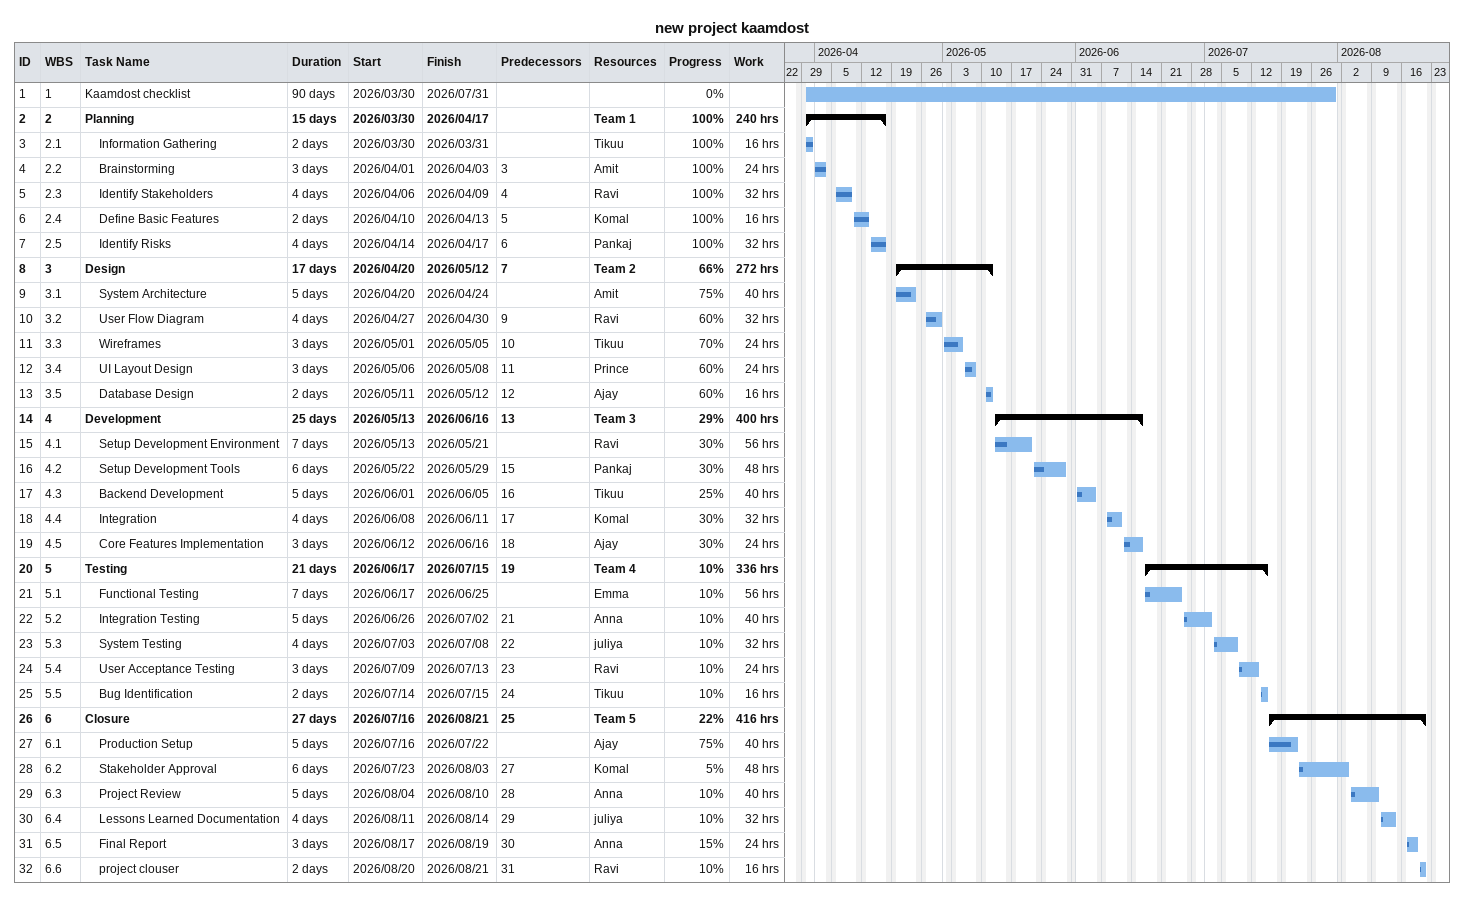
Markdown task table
new project kaamdost

| ID | WBS | Task | Duration | Start | Finish | Predecessors | Resources | % complete | Work (h) |
|---|---|---|---|---|---|---|---|---|---|
| 1 | 1 | Kaamdost checklist | 90d | 2026-03-30 | 2026-07-31 |  |  | 0 |  |
| 2 | 2 | **Planning** | 15d | 2026-03-30 | 2026-04-17 |  | Team 1 | 100 | 240 |
| 3 | 2.1 | Information Gathering | 2d | 2026-03-30 | 2026-03-31 |  | Tikuu | 100 | 16 |
| 4 | 2.2 | Brainstorming | 3d | 2026-04-01 | 2026-04-03 | 3 | Amit | 100 | 24 |
| 5 | 2.3 | Identify Stakeholders | 4d | 2026-04-06 | 2026-04-09 | 4 | Ravi | 100 | 32 |
| 6 | 2.4 | Define Basic Features | 2d | 2026-04-10 | 2026-04-13 | 5 | Komal | 100 | 16 |
| 7 | 2.5 | Identify Risks | 4d | 2026-04-14 | 2026-04-17 | 6 | Pankaj | 100 | 32 |
| 8 | 3 | **Design** | 17d | 2026-04-20 | 2026-05-12 | 7 | Team 2 | 66 | 272 |
| 9 | 3.1 | System Architecture | 5d | 2026-04-20 | 2026-04-24 |  | Amit | 75 | 40 |
| 10 | 3.2 | User Flow Diagram | 4d | 2026-04-27 | 2026-04-30 | 9 | Ravi | 60 | 32 |
| 11 | 3.3 | Wireframes | 3d | 2026-05-01 | 2026-05-05 | 10 | Tikuu | 70 | 24 |
| 12 | 3.4 | UI Layout Design | 3d | 2026-05-06 | 2026-05-08 | 11 | Prince | 60 | 24 |
| 13 | 3.5 | Database Design | 2d | 2026-05-11 | 2026-05-12 | 12 | Ajay | 60 | 16 |
| 14 | 4 | **Development** | 25d | 2026-05-13 | 2026-06-16 | 13 | Team 3 | 29 | 400 |
| 15 | 4.1 | Setup Development Environment | 7d | 2026-05-13 | 2026-05-21 |  | Ravi | 30 | 56 |
| 16 | 4.2 | Setup Development Tools | 6d | 2026-05-22 | 2026-05-29 | 15 | Pankaj | 30 | 48 |
| 17 | 4.3 | Backend Development | 5d | 2026-06-01 | 2026-06-05 | 16 | Tikuu | 25 | 40 |
| 18 | 4.4 | Integration | 4d | 2026-06-08 | 2026-06-11 | 17 | Komal | 30 | 32 |
| 19 | 4.5 | Core Features Implementation | 3d | 2026-06-12 | 2026-06-16 | 18 | Ajay | 30 | 24 |
| 20 | 5 | **Testing** | 21d | 2026-06-17 | 2026-07-15 | 19 | Team 4 | 10 | 336 |
| 21 | 5.1 | Functional Testing | 7d | 2026-06-17 | 2026-06-25 |  | Emma | 10 | 56 |
| 22 | 5.2 | Integration Testing | 5d | 2026-06-26 | 2026-07-02 | 21 | Anna | 10 | 40 |
| 23 | 5.3 | System Testing | 4d | 2026-07-03 | 2026-07-08 | 22 | juliya | 10 | 32 |
| 24 | 5.4 | User Acceptance Testing | 3d | 2026-07-09 | 2026-07-13 | 23 | Ravi | 10 | 24 |
| 25 | 5.5 | Bug Identification | 2d | 2026-07-14 | 2026-07-15 | 24 | Tikuu | 10 | 16 |
| 26 | 6 | **Closure** | 27d | 2026-07-16 | 2026-08-21 | 25 | Team 5 | 22 | 416 |
| 27 | 6.1 | Production Setup | 5d | 2026-07-16 | 2026-07-22 |  | Ajay | 75 | 40 |
| 28 | 6.2 | Stakeholder Approval | 6d | 2026-07-23 | 2026-08-03 | 27 | Komal | 5 | 48 |
| 29 | 6.3 | Project Review | 5d | 2026-08-04 | 2026-08-10 | 28 | Anna | 10 | 40 |
| 30 | 6.4 | Lessons Learned Documentation | 4d | 2026-08-11 | 2026-08-14 | 29 | juliya | 10 | 32 |
| 31 | 6.5 | Final Report | 3d | 2026-08-17 | 2026-08-19 | 30 | Anna | 15 | 24 |
| 32 | 6.6 | project clouser | 2d | 2026-08-20 | 2026-08-21 | 31 | Ravi | 10 | 16 |
